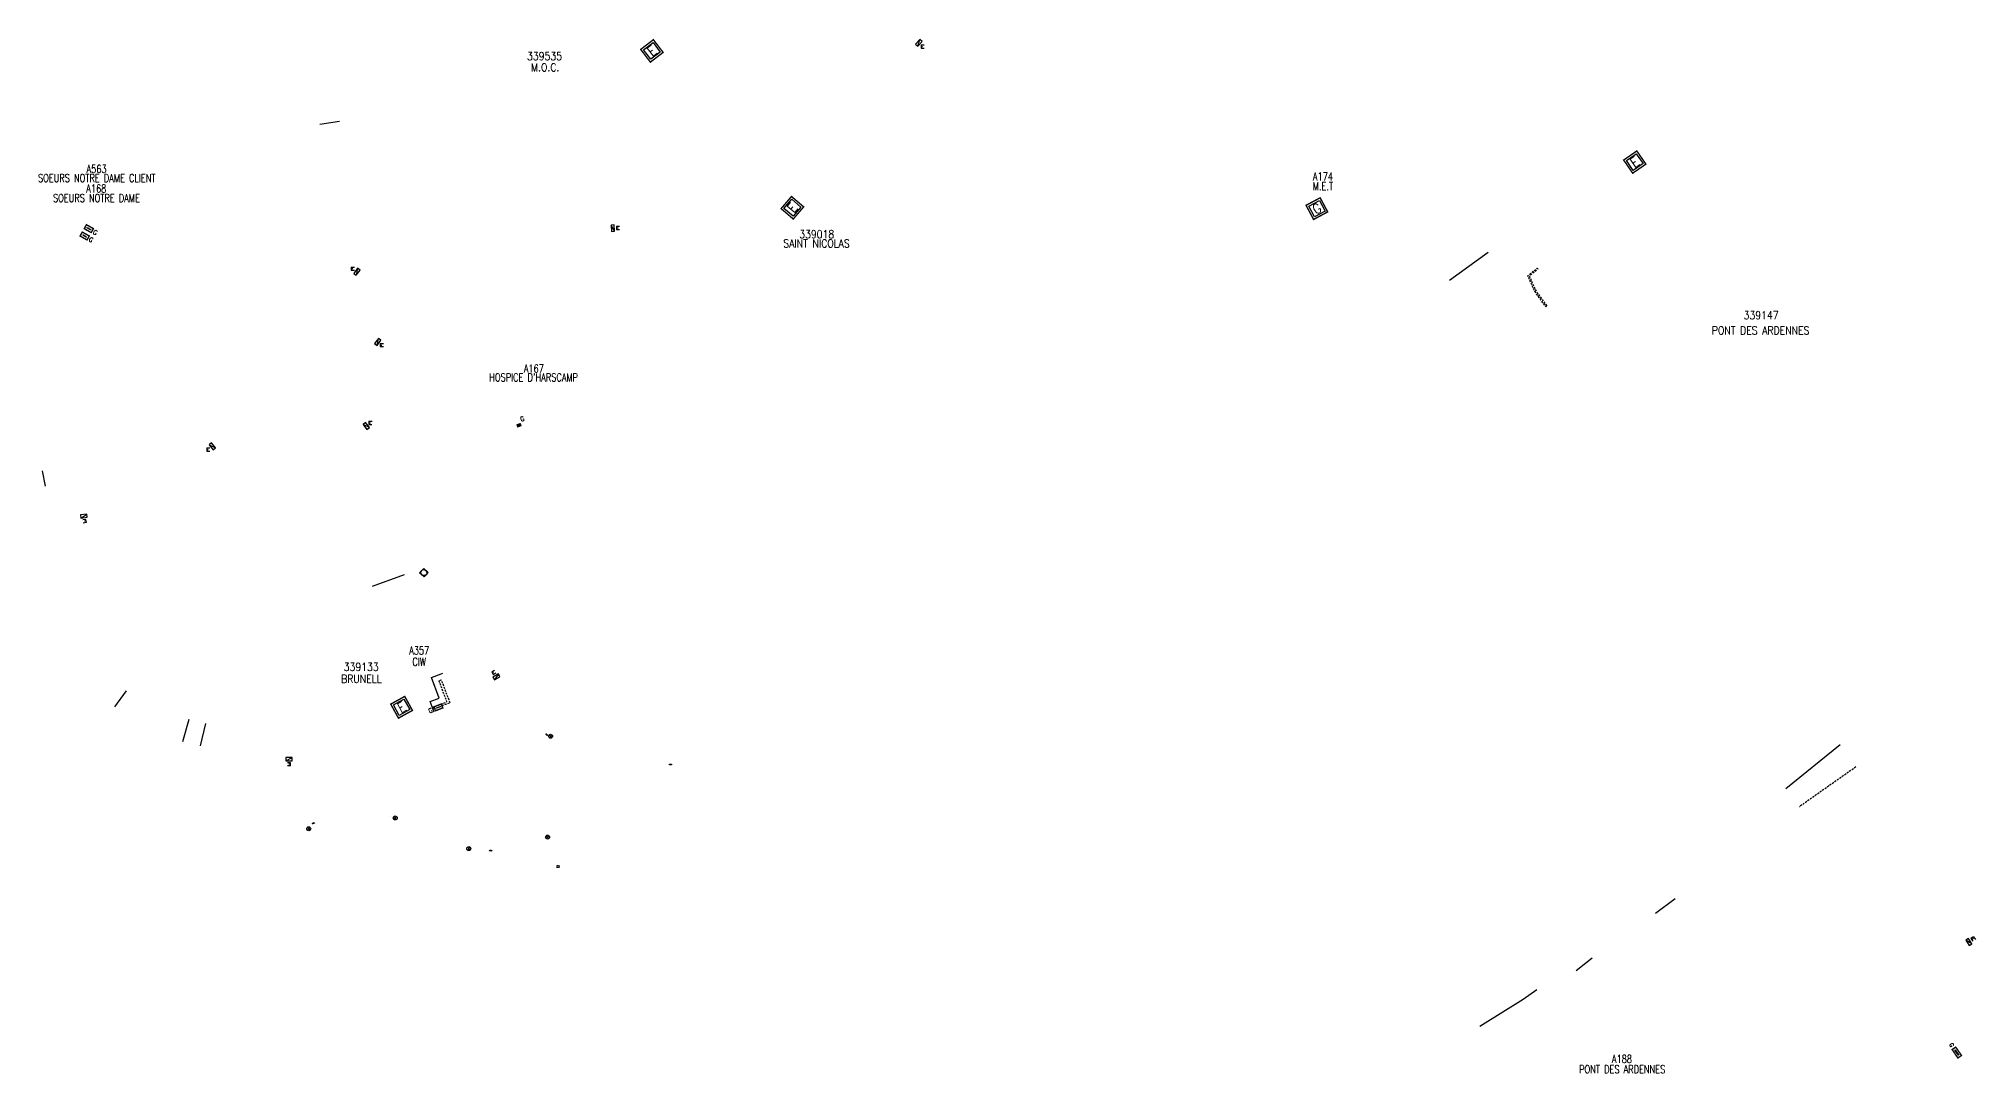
# Model space of a CAD drawing. Header units: millimetres. Extents: x 185003 to 185998, y 128001 to 129000.
# Drawn here: x 185514.1 to 185998.4, y 128001.3 to 128260 of the extents above; entities that cross this region are included whole.
import ezdxf
from ezdxf.enums import TextEntityAlignment as Align

# ---------------------------------------------------------------- set-up
doc = ezdxf.new("R2010")
doc.units = ezdxf.units.MM
doc.linetypes.add('DASHED', pattern=[0.75, 0.5, -0.25])
doc.layers.get('0').update_dxf_attribs({"linetype": 'CONTINUOUS'})
for name, color, linetype in [('G_210', 7, 'CONTINUOUS'), ('M_200', 7, 'CONTINUOUS'), ('W0008', 7, 'CONTINUOUS'), ('W0100', 7, 'CONTINUOUS'), ('W0104', 1, 'CONTINUOUS'), ('W0112', 1, 'DASHED'), ('W0128', 7, 'CONTINUOUS'), ('W0400', 7, 'CONTINUOUS'), ('W0420', 7, 'CONTINUOUS'), ('W0430', 7, 'CONTINUOUS'), ('W0469', 7, 'CONTINUOUS'), ('W0510', 5, 'CONTINUOUS'), ('W1102', 7, 'CONTINUOUS')]:
    doc.layers.add(name, color=color, linetype=linetype)
doc.styles.add('M_ROMANS', font='ROMANS.shx', dxfattribs={"width": 0.75})
doc.styles.get("Standard").update_dxf_attribs({"font": 'romans.shx', "width": 0.85})

# ---------------------------------------------------------------- blocks, each defined once
blk = doc.blocks.new('*U26')
at = {"layer": 'M_200', "color": 0, "linetype": 'Continuous', "const_width": 0.35, "flags": 128}
blk.add_lwpolyline([(1.57, 5.43), (3.5, 1.93), (0, 0), (-1.93, 3.5)], close=True, dxfattribs=at)
at = {"layer": 'M_200', "color": 0, "linetype": 'Continuous'}
blk.add_lwpolyline([(-1.25, 3.31), (1.38, 4.75), (2.82, 2.13), (0.2, 0.68)], close=True, dxfattribs=at)
at = {"layer": 'M_200', "insert": (0.79, 2.72), "char_height": 2.5, "width": 4, "attachment_point": 5, "rotation": 28.8715}
blk.add_mtext('E', dxfattribs=at)
at = {"layer": 'M_200', "color": 0, "linetype": 'Continuous', "width": 0.85}
for tag, p in [('NUM', (2, 17.06)), ('NOM', (2, 10.65))]:
    blk.add_attdef(tag, text='', height=4, dxfattribs=at).set_placement(p, align=Align.MIDDLE)
at = {"layer": 'M_200', "color": 0, "linetype": 'Continuous', "style": 'M_ROMANS', "width": 0.75, "flags": 3}
for tag, p in [('DEF_COUP', (1.87, -5.49)), ('DEF_LEG', (1.87, -2.99)), ('DEF_TYPE', (1.87, -7.99))]:
    blk.add_attdef(tag, text='', height=1.2, dxfattribs=at).set_placement(p, align=Align.MIDDLE)
blk = doc.blocks.new('*U25')
at = {"layer": 'M_200', "color": 0, "linetype": 'Continuous', "const_width": 0.35, "flags": 128}
blk.add_lwpolyline([(-0.45, 5.64), (2.6, 3.04), (0, 0), (-3.04, 2.6)], close=True, dxfattribs=at)
at = {"layer": 'M_200', "color": 0, "linetype": 'Continuous'}
blk.add_lwpolyline([(-2.34, 2.65), (-0.39, 4.93), (1.89, 2.99), (-0.06, 0.7)], close=True, dxfattribs=at)
at = {"layer": 'M_200', "insert": (-0.22, 2.82), "char_height": 2.5, "width": 4, "attachment_point": 5, "rotation": 49.5433}
blk.add_mtext('E', dxfattribs=at)
at = {"layer": 'M_200', "color": 0, "linetype": 'Continuous', "width": 0.85}
for tag, p in [('NUM', (2, 17.06)), ('NOM', (2, 10.65))]:
    blk.add_attdef(tag, text='', height=4, dxfattribs=at).set_placement(p, align=Align.MIDDLE)
at = {"layer": 'M_200', "color": 0, "linetype": 'Continuous', "style": 'M_ROMANS', "width": 0.75, "flags": 3}
for tag, p in [('DEF_COUP', (1.87, -5.49)), ('DEF_LEG', (1.87, -2.99)), ('DEF_TYPE', (1.87, -7.99))]:
    blk.add_attdef(tag, text='', height=1.2, dxfattribs=at).set_placement(p, align=Align.MIDDLE)
blk = doc.blocks.new('*U24')
at = {"layer": 'M_200', "color": 0, "linetype": 'Continuous', "const_width": 0.35, "flags": 128}
blk.add_lwpolyline([(0.74, 5.61), (3.17, 2.43), (0, 0), (-2.43, 3.17)], close=True, dxfattribs=at)
at = {"layer": 'M_200', "color": 0, "linetype": 'Continuous'}
blk.add_lwpolyline([(-1.73, 3.08), (0.65, 4.91), (2.47, 2.53), (0.09, 0.7)], close=True, dxfattribs=at)
at = {"layer": 'M_200', "insert": (0.37, 2.8), "char_height": 2.5, "width": 4, "attachment_point": 5, "rotation": 37.4743}
blk.add_mtext('E', dxfattribs=at)
at = {"layer": 'M_200', "color": 0, "linetype": 'Continuous', "width": 0.85}
for tag, p in [('NUM', (2, 17.06)), ('NOM', (2, 10.65))]:
    blk.add_attdef(tag, text='', height=4, dxfattribs=at).set_placement(p, align=Align.MIDDLE)
at = {"layer": 'M_200', "color": 0, "linetype": 'Continuous', "style": 'M_ROMANS', "width": 0.75, "flags": 3}
for tag, p in [('DEF_COUP', (1.87, -5.49)), ('DEF_LEG', (1.87, -2.99)), ('DEF_TYPE', (1.87, -7.99))]:
    blk.add_attdef(tag, text='', height=1.2, dxfattribs=at).set_placement(p, align=Align.MIDDLE)
blk = doc.blocks.new('SLIK_AVAL')
for p, q in [((-2, 4), (2, 4)), ((-2, 2), (2, 2)), ((-2, 0), (2, 0)), ((-2, -2), (2, -2)), ((-2, -4), (2, -4))]:
    blk.add_line(p, q)
blk.add_lwpolyline([(-2, 0), (-2, 6), (2, 6), (2, -6), (-2, -6), (-2, 0)])
blk = doc.blocks.new('T510')
at = {"xscale": 0.04166666666666666, "yscale": 0.04166666666666666}
blk.add_blockref('SLIK_AVAL', (0, 0), dxfattribs=at)
blk = doc.blocks.new('*U41')
at = {"layer": 'M_200', "color": 0, "linetype": 'Continuous', "const_width": 0.35, "flags": 128}
blk.add_lwpolyline([(1.03, 5.56), (3.29, 2.27), (0, 0), (-2.27, 3.29)], close=True, dxfattribs=at)
at = {"layer": 'M_200', "color": 0, "linetype": 'Continuous'}
blk.add_lwpolyline([(-1.57, 3.17), (0.9, 4.87), (2.6, 2.4), (0.13, 0.7)], close=True, dxfattribs=at)
at = {"layer": 'M_200', "insert": (0.51, 2.78), "char_height": 2.5, "width": 4, "attachment_point": 5, "rotation": 34.5575}
blk.add_mtext('E', dxfattribs=at)
at = {"layer": 'M_200', "color": 0, "linetype": 'Continuous', "width": 0.85}
for tag, p in [('NUM', (2, 17.06)), ('NOM', (2, 10.65))]:
    blk.add_attdef(tag, text='', height=4, dxfattribs=at).set_placement(p, align=Align.MIDDLE)
at = {"layer": 'M_200', "color": 0, "linetype": 'Continuous', "style": 'M_ROMANS', "width": 0.75, "flags": 3}
for tag, p in [('DEF_COUP', (1.87, -5.49)), ('DEF_LEG', (1.87, -2.99)), ('DEF_TYPE', (1.87, -7.99))]:
    blk.add_attdef(tag, text='', height=1.2, dxfattribs=at).set_placement(p, align=Align.MIDDLE)
blk = doc.blocks.new('*U86')
at = {"flags": 128}
for points in [[(0.8, 0.8), (-0.8, 0.8)], [(-0.8, 0.8), (-0.8, 0)], [(0.8, 0.8), (-0.8, 0)], [(-0.8, 0), (0.8, 0)], [(-0.02, 1.13), (-0.57, 1.72)], [(-0.02, 1.13), (0.57, 1.68)], [(0.27, 1.41), (0, 1.7)], [(0.57, 1.68), (0.02, 2.27)], [(0.8, 0), (0.8, 0.8)]]:
    blk.add_lwpolyline(points, dxfattribs=at)
blk = doc.blocks.new('*U89')
at = {"flags": 128}
for points in [[(0.8, 0.8), (-0.8, 0.8)], [(-0.8, 0.8), (-0.8, 0)], [(0.8, 0.8), (-0.8, 0)], [(-0.8, 0), (0.8, 0)], [(-0.43, 1.33), (-0.37, 2.13)], [(-0.43, 1.33), (0.37, 1.27)], [(-0.03, 1.3), (0, 1.7)], [(0.37, 1.27), (0.43, 2.07)], [(0.8, 0), (0.8, 0.8)]]:
    blk.add_lwpolyline(points, dxfattribs=at)
blk = doc.blocks.new('*U90')
at = {"flags": 128}
for points in [[(0.8, 0.8), (-0.8, 0.8)], [(-0.8, 0.8), (-0.8, 0)], [(0.8, 0.8), (-0.8, 0)], [(-0.8, 0), (0.8, 0)], [(0.08, 2.26), (-0.56, 1.78)], [(-0.56, 1.78), (-0.08, 1.14)], [(-0.24, 2.02), (0, 1.7)], [(0.08, 2.26), (0.56, 1.62)], [(0.8, 0), (0.8, 0.8)]]:
    blk.add_lwpolyline(points, dxfattribs=at)
blk = doc.blocks.new('*U91')
at = {"flags": 128}
for points in [[(0.8, 0.8), (-0.8, 0.8)], [(-0.8, 0.8), (-0.8, 0)], [(0.8, 0.8), (-0.8, 0)], [(-0.8, 0), (0.8, 0)], [(-0.07, 1.14), (-0.56, 1.77)], [(-0.07, 1.14), (0.56, 1.63)], [(0.25, 1.38), (0, 1.7)], [(0.56, 1.63), (0.07, 2.26)], [(0.8, 0), (0.8, 0.8)]]:
    blk.add_lwpolyline(points, dxfattribs=at)
blk = doc.blocks.new('*U92')
at = {"flags": 128}
for points in [[(0.8, 0.8), (-0.8, 0.8)], [(-0.8, 0.8), (-0.8, 0)], [(0.8, 0.8), (-0.8, 0)], [(-0.8, 0), (0.8, 0)], [(-0.56, 1.62), (-0.08, 2.26)], [(-0.56, 1.62), (0.08, 1.14)], [(-0.24, 1.38), (0, 1.7)], [(0.08, 1.14), (0.56, 1.78)], [(0.8, 0), (0.8, 0.8)]]:
    blk.add_lwpolyline(points, dxfattribs=at)
blk = doc.blocks.new('T430')
at = {"flags": 128}
for points in [[(0.8, 0.8), (-0.8, 0.8)], [(-0.8, 0.8), (-0.8, 0)], [(0.8, 0.8), (-0.8, 0)], [(-0.8, 0), (0.8, 0)], [(-0.4, 2.1), (0.4, 2.1)], [(-0.4, 2.1), (-0.4, 1.3)], [(-0.4, 1.7), (0, 1.7)], [(-0.4, 1.3), (0.4, 1.3)], [(0.8, 0), (0.8, 0.8)]]:
    blk.add_lwpolyline(points, dxfattribs=at)
blk = doc.blocks.new('*U93')
at = {"flags": 128}
for points in [[(0.8, 0.8), (-0.8, 0.8)], [(-0.8, 0.8), (-0.8, 0)], [(0.8, 0.8), (-0.8, 0)], [(-0.8, 0), (0.8, 0)], [(-0.06, 2.26), (-0.56, 1.64)], [(0.56, 1.76), (-0.06, 2.26)], [(0.25, 2.01), (0, 1.7)], [(0.56, 1.76), (0.06, 1.14)], [(0.8, 0), (0.8, 0.8)]]:
    blk.add_lwpolyline(points, dxfattribs=at)
blk = doc.blocks.new('T420')
for p, q in [((0.75, 0.75), (-0.75, 0.75)), ((-0.75, 0.75), (-0.75, -0.75)), ((0.75, 0.75), (0.75, -0.75)), ((0.75, -0.75), (-0.75, -0.75))]:
    blk.add_line(p, q)
blk.add_ellipse((0, 0), major_axis=(-0.53, 0.53), ratio=1, start_param=3.926991, end_param=10.210176)
blk = doc.blocks.new('T469')
at = {"color": 0, "linetype": 'Continuous', "flags": 128}
for points in [[(-0.35, 0.35), (0.35, -0.35)], [(-0.35, -0.35), (0.35, 0.35)]]:
    blk.add_lwpolyline(points, dxfattribs=at)
at = {"color": 0, "linetype": 'Continuous'}
blk.add_circle((0, 0), 0.5, dxfattribs=at)
blk = doc.blocks.new('*U129')
at = {"layer": 'G_210', "color": 0, "linetype": 'Continuous', "const_width": 0.35, "flags": 128}
blk.add_lwpolyline([(2, 1.13), (2, 0), (0, 0), (0, 1.13)], close=True, dxfattribs=at)
at = {"layer": 'G_210', "color": 0, "linetype": 'Continuous'}
blk.add_lwpolyline([(0.5, 0.63), (1.5, 0.63), (1.5, 0.5), (0.5, 0.5)], close=True, dxfattribs=at)
at = {"layer": 'G_210', "insert": (2.85, 0.53), "char_height": 1.18, "width": 1.8827, "attachment_point": 5}
blk.add_mtext('G', dxfattribs=at)
at = {"layer": 'G_210', "color": 0, "linetype": 'Continuous', "width": 0.75}
for tag, height, p in [('NUM', 4, (2, 16)), ('NOM', 4, (2, 11)), ('BCL', 3, (2, 7))]:
    blk.add_attdef(tag, text='', height=height, dxfattribs=at).set_placement(p, align=Align.MIDDLE)
at = {"layer": 'G_210', "color": 0, "linetype": 'Continuous', "width": 0.75, "flags": 3}
for tag, p in [('DEF_LEG', (2.14, -3.11)), ('DEF_COUP', (2.14, -5.61)), ('DEF_TYPE', (2.14, -8.11))]:
    blk.add_attdef(tag, text='', height=1.2, dxfattribs=at).set_placement(p, align=Align.MIDDLE)
blk = doc.blocks.new('*U130')
at = {"layer": 'G_210', "color": 0, "linetype": 'Continuous', "const_width": 0.35, "flags": 128}
blk.add_lwpolyline([(0.12, 0.94), (0.51, 0.63), (0, 0), (-0.39, 0.31)], close=True, dxfattribs=at)
at = {"layer": 'G_210', "color": 0, "linetype": 'Continuous'}
blk.add_lwpolyline([(0.31, 0.39), (0.19, 0.24), (-0.2, 0.55), (-0.07, 0.7)], close=True, dxfattribs=at)
at = {"layer": 'G_210', "insert": (0.01, 2.24), "char_height": 1.18, "width": 0.6892, "attachment_point": 5, "rotation": 51.024}
blk.add_mtext('G', dxfattribs=at)
at = {"layer": 'G_210', "color": 0, "linetype": 'Continuous', "width": 0.75}
for tag, height, p in [('NUM', 4, (2, 16)), ('NOM', 4, (2, 11)), ('BCL', 3, (2, 7))]:
    blk.add_attdef(tag, text='', height=height, dxfattribs=at).set_placement(p, align=Align.MIDDLE)
at = {"layer": 'G_210', "color": 0, "linetype": 'Continuous', "width": 0.75, "flags": 3}
for tag, p in [('DEF_LEG', (2.14, -3.11)), ('DEF_COUP', (2.14, -5.61)), ('DEF_TYPE', (2.14, -8.11))]:
    blk.add_attdef(tag, text='', height=1.2, dxfattribs=at).set_placement(p, align=Align.MIDDLE)
blk = doc.blocks.new('*U131')
at = {"layer": 'G_210', "color": 0, "linetype": 'Continuous', "const_width": 0.35, "flags": 128}
blk.add_lwpolyline([(1.96, 1.1), (1.99, 0.05), (0, 0), (-0.03, 1.04)], close=True, dxfattribs=at)
at = {"layer": 'G_210', "color": 0, "linetype": 'Continuous'}
blk.add_lwpolyline([(0.49, 0.56), (1.48, 0.58), (1.48, 0.54), (0.49, 0.51)], close=True, dxfattribs=at)
at = {"layer": 'G_210', "insert": (-1.14, 0.48), "char_height": 1.16, "width": 1.8515, "attachment_point": 5, "rotation": 1.5643}
blk.add_mtext('G', dxfattribs=at)
at = {"layer": 'G_210', "color": 0, "linetype": 'Continuous', "width": 0.75}
for tag, height, p in [('NUM', 4, (2, 16)), ('NOM', 4, (2, 11)), ('BCL', 3, (2, 7))]:
    blk.add_attdef(tag, text='', height=height, dxfattribs=at).set_placement(p, align=Align.MIDDLE)
at = {"layer": 'G_210', "color": 0, "linetype": 'Continuous', "width": 0.75, "flags": 3}
for tag, p in [('DEF_LEG', (2.14, -3.11)), ('DEF_COUP', (2.14, -5.61)), ('DEF_TYPE', (2.14, -8.11))]:
    blk.add_attdef(tag, text='', height=1.2, dxfattribs=at).set_placement(p, align=Align.MIDDLE)
blk = doc.blocks.new('*U133')
at = {"layer": 'G_210', "color": 0, "linetype": 'Continuous', "const_width": 0.35, "flags": 128}
blk.add_lwpolyline([(1.65, 5.41), (3.53, 1.88), (0, 0), (-1.88, 3.53)], close=True, dxfattribs=at)
at = {"layer": 'G_210', "color": 0, "linetype": 'Continuous'}
blk.add_lwpolyline([(-1.2, 3.32), (1.45, 4.73), (2.86, 2.08), (0.21, 0.68)], close=True, dxfattribs=at)
at = {"layer": 'G_210', "insert": (0.83, 2.7), "char_height": 2.5, "width": 4, "attachment_point": 5, "rotation": 28.0032}
blk.add_mtext('G', dxfattribs=at)
at = {"layer": 'G_210', "color": 0, "linetype": 'Continuous', "width": 0.75}
for tag, height, p in [('NUM', 4, (2, 16)), ('NOM', 4, (2, 11)), ('BCL', 3, (2, 7))]:
    blk.add_attdef(tag, text='', height=height, dxfattribs=at).set_placement(p, align=Align.MIDDLE)
at = {"layer": 'G_210', "color": 0, "linetype": 'Continuous', "width": 0.75, "flags": 3}
for tag, p in [('DEF_LEG', (2.14, -3.11)), ('DEF_COUP', (2.14, -5.61)), ('DEF_TYPE', (2.14, -8.11))]:
    blk.add_attdef(tag, text='', height=1.2, dxfattribs=at).set_placement(p, align=Align.MIDDLE)
blk = doc.blocks.new('*U135')
at = {"layer": 'G_210', "color": 0, "linetype": 'Continuous', "const_width": 0.35, "flags": 128}
blk.add_lwpolyline([(2.34, -1.48), (1.44, -2.1), (0, 0), (0.89, 0.61)], close=True, dxfattribs=at)
at = {"layer": 'G_210', "color": 0, "linetype": 'Continuous'}
blk.add_lwpolyline([(0.76, -0.08), (1.64, -1.36), (1.57, -1.4), (0.7, -0.13)], close=True, dxfattribs=at)
at = {"layer": 'G_210', "insert": (-0.14, 1.13), "char_height": 1.01, "width": 0.1651, "attachment_point": 5, "rotation": 304.5035}
blk.add_mtext('G', dxfattribs=at)
at = {"layer": 'G_210', "color": 0, "linetype": 'Continuous', "width": 0.75}
for tag, height, p in [('NUM', 4, (2, 16)), ('NOM', 4, (2, 11)), ('BCL', 3, (2, 7))]:
    blk.add_attdef(tag, text='', height=height, dxfattribs=at).set_placement(p, align=Align.MIDDLE)
at = {"layer": 'G_210', "color": 0, "linetype": 'Continuous', "width": 0.75, "flags": 3}
for tag, p in [('DEF_LEG', (2.14, -3.11)), ('DEF_COUP', (2.14, -5.61)), ('DEF_TYPE', (2.14, -8.11))]:
    blk.add_attdef(tag, text='', height=1.2, dxfattribs=at).set_placement(p, align=Align.MIDDLE)

msp = doc.modelspace()

# ---------------------------------------------------------------- linework, layer by layer
at = {"layer": 'W0008', "color": 252}
msp.add_lwpolyline([(185601.94, 128065.35), (185601.94, 128065.35)], dxfattribs=at)
at = {"layer": 'W0100', "color": 252, "flags": 128}
msp.add_lwpolyline([(185612.92, 128091.59), (185611.93, 128094.19), (185614.17, 128095.04), (185612.21, 128100.21), (185614.67, 128101.14), (185615.1, 128101.31)], dxfattribs=at)
at = {"layer": 'W0100', "color": 252, "ltscale": 0.5, "flags": 128}
msp.add_lwpolyline([(185923.1, 128044.91), (185918.19, 128041.2)], dxfattribs=at)
at = {"layer": 'W0100', "color": 252}
msp.add_lwpolyline([(185888.56, 128022.14), (185885.12, 128019.71), (185874.3, 128012.91)], dxfattribs=at)
at = {"layer": 'W0104', "color": 252}
msp.add_lwpolyline([(185902.41, 128030.04), (185898.37, 128026.9)], dxfattribs=at)
at = {"layer": 'W0112', "color": 252, "flags": 128}
msp.add_lwpolyline([(185888.65, 128202.63), (185888.84, 128202.4), (185888.84, 128202.4), (185886.68, 128200.61), (185887.38, 128198.93), (185888.43, 128196.76), (185888.62, 128196.48), (185891.1, 128193.08), (185890.85, 128192.9), (185888.38, 128196.31), (185888.17, 128196.61), (185887.11, 128198.8), (185886.32, 128200.7)], close=True, dxfattribs=at)
msp.add_lwpolyline([(185612.48, 128092.76), (185616.11, 128094.14), (185614.1, 128099.43), (185614.1, 128099.43), (185614.66, 128099.65), (185616.85, 128093.88), (185612.66, 128092.29)], dxfattribs=at)
at = {"layer": 'W0112', "color": 252}
msp.add_lwpolyline([(185968.29, 128077.85), (185954.16, 128067.9)], dxfattribs=at)
at = {"layer": 'W0112', "color": 252, "ltscale": 0.5, "flags": 128}
msp.add_lwpolyline([(185643.63, 128053.19), (185644.13, 128053.17), (185644.11, 128052.67), (185643.61, 128052.69)], close=True, dxfattribs=at)
at = {"layer": 'W0128', "color": 252, "ltscale": 0.5, "flags": 128}
msp.add_lwpolyline([(185866.72, 128199.6), (185876.38, 128206.58)], dxfattribs=at)
at = {"layer": 'W0510', "color": 252}
msp.add_lwpolyline([(185950.82, 128072.45), (185964.4, 128083.49)], dxfattribs=at)
at = {"layer": 'W1102', "color": 252}
for points in [[(185589.26, 128239.32), (185584.33, 128238.56)], [(185605.39, 128125.94), (185597.43, 128122.95)]]:
    msp.add_lwpolyline(points, dxfattribs=at)
at = {"layer": 'W1102', "color": 252, "flags": 128}
msp.add_lwpolyline([(185514.94, 128151.9), (185515.66, 128148.12)], dxfattribs=at)
at = {"layer": 'W1102', "color": 252, "ltscale": 0.5, "flags": 128}
for points in [[(185535.95, 128096.91), (185533.02, 128092.86)], [(185551.56, 128089.72), (185549.99, 128084.18)], [(185555.74, 128088.76), (185554.45, 128083.13)]]:
    msp.add_lwpolyline(points, dxfattribs=at)

# ---------------------------------------------------------------- block references
at = {"layer": 'G_210'}
ref = msp.add_blockref('*U129', (185525.44, 128212.48), dxfattribs=dict(at, rotation=330.7722859273154))
ref.add_attrib('NUM', 'A563', dxfattribs={"color": 0, "linetype": 'Continuous', "height": 2, "width": 0.75}).set_placement((185528.53, 128227.41), align=Align.MIDDLE)
ref.add_attrib('NOM', 'SOEURS NOTRE DAME CLIENT', dxfattribs={"color": 0, "linetype": 'Continuous', "height": 2, "width": 0.75}).set_placement((185528.57, 128225.14), align=Align.MIDDLE)
ref = msp.add_blockref('*U133', (185832.74, 128214.79), dxfattribs=at)
ref.add_attrib('NUM', 'A174', dxfattribs={"color": 0, "linetype": 'Continuous', "height": 2, "width": 0.75}).set_placement((185835.09, 128225.55), align=Align.MIDDLE)
ref.add_attrib('NOM', 'M.E.T', dxfattribs={"color": 0, "linetype": 'Continuous', "height": 2, "width": 0.75}).set_placement((185835.09, 128223.12), align=Align.MIDDLE)
ref = msp.add_blockref('*U129', (185524.4, 128210.64), dxfattribs=dict(at, rotation=330.7722859273154))
ref.add_attrib('NUM', 'A168', dxfattribs={"color": 0, "linetype": 'Continuous', "height": 2, "width": 0.75}).set_placement((185528.46, 128222.5), align=Align.MIDDLE)
ref.add_attrib('NOM', 'SOEURS NOTRE DAME', dxfattribs={"color": 0, "linetype": 'Continuous', "height": 2, "width": 0.75}).set_placement((185528.49, 128220.14), align=Align.MIDDLE)
ref = msp.add_blockref('*U130', (185633.83, 128162.94), dxfattribs=dict(at, rotation=330.7722859273154))
ref.add_attrib('NUM', 'A167', dxfattribs={"color": 0, "linetype": 'Continuous', "height": 2, "width": 0.75}).set_placement((185637.82, 128177.5), align=Align.MIDDLE)
ref.add_attrib('NOM', "HOSPICE D'HARSCAMP", dxfattribs={"color": 0, "linetype": 'Continuous', "height": 2, "width": 0.75}).set_placement((185637.78, 128175.29), align=Align.MIDDLE)
at = {"layer": 'G_210', "ltscale": 0.5}
ref = msp.add_blockref('*U131', (185613.23, 128091.91), dxfattribs=dict(at, rotation=19.81424141098561))
ref.add_attrib('NUM', 'A357', dxfattribs={"color": 0, "linetype": 'Continuous', "height": 2, "width": 0.75}).set_placement((185609.17, 128106.98), align=Align.MIDDLE)
ref.add_attrib('NOM', 'CIW', dxfattribs={"color": 0, "linetype": 'Continuous', "height": 2, "width": 0.75}).set_placement((185609.17, 128104.17), align=Align.MIDDLE)
at = {"layer": 'G_210'}
ref = msp.add_blockref('*U135', (185992.37, 128007.18), dxfattribs=at)
ref.add_attrib('NUM', 'A188', dxfattribs={"color": 0, "linetype": 'Continuous', "height": 2, "width": 0.75}).set_placement((185909.83, 128004.83), align=Align.MIDDLE)
ref.add_attrib('NOM', 'PONT DES ARDENNES', dxfattribs={"color": 0, "linetype": 'Continuous', "height": 2, "width": 0.75}).set_placement((185909.9, 128002.25), align=Align.MIDDLE)
at = {"layer": 'M_200'}
ref = msp.add_blockref('*U24', (185666.97, 128254.13), dxfattribs=at)
ref.add_attrib('NUM', '339535', dxfattribs={"color": 0, "linetype": 'Continuous', "height": 2, "width": 0.85}).set_placement((185640.5, 128255.62), align=Align.MIDDLE)
ref.add_attrib('NOM', 'M.O.C.', dxfattribs={"color": 0, "linetype": 'Continuous', "height": 2, "width": 0.85}).set_placement((185640.67, 128252.82), align=Align.MIDDLE)
ref = msp.add_blockref('*U41', (185912.52, 128226.35), dxfattribs=at)
ref.add_attrib('NUM', '339147', dxfattribs={"color": 0, "linetype": 'Continuous', "height": 2, "width": 0.85}).set_placement((185944.61, 128190.83), align=Align.MIDDLE)
ref.add_attrib('NOM', 'PONT DES ARDENNES', dxfattribs={"color": 0, "linetype": 'Continuous', "height": 2, "width": 0.85}).set_placement((185944.49, 128187.04), align=Align.MIDDLE)
ref = msp.add_blockref('*U25', (185702.68, 128214.89), dxfattribs=at)
ref.add_attrib('NUM', '339018', dxfattribs={"color": 0, "linetype": 'Continuous', "height": 2, "width": 0.85}).set_placement((185708.54, 128211.08), align=Align.MIDDLE)
ref.add_attrib('NOM', 'SAINT NICOLAS', dxfattribs={"color": 0, "linetype": 'Continuous', "height": 2, "width": 0.85}).set_placement((185708.5, 128208.78), align=Align.MIDDLE)
ref = msp.add_blockref('*U26', (185603.99, 128090.07), dxfattribs=at)
ref.add_attrib('NUM', '339133', dxfattribs={"color": 0, "linetype": 'Continuous', "height": 2, "width": 0.85}).set_placement((185594.67, 128102.88), align=Align.MIDDLE)
ref.add_attrib('NOM', 'BRUNELL', dxfattribs={"color": 0, "linetype": 'Continuous', "height": 2, "width": 0.85}).set_placement((185594.72, 128099.89), align=Align.MIDDLE)
at = {"layer": 'W0400', "color": 252}
for p, rotation in [((185641.04, 128085.94), 42.06433836388626), ((185671.96, 128078.47), 89.99999931631407), ((185582.7, 128063.78), 295.5120107999594), ((185627.04, 128056.93), 261.000000661013)]:
    msp.add_blockref('T510', p, dxfattribs=dict(at, rotation=rotation))
at = {"layer": 'W0420', "rotation": 227.017135477326}
msp.add_blockref('T420', (185610.34, 128126.45), dxfattribs=at)
at = {"layer": 'W0430'}
for name, p, rotation in [('*U86', (185733.78, 128259.22), 226.724266550343), ('*U89', (185657.18, 128212.59), 273.722386296008), ('*U90', (185593.92, 128201.45), 52.7367438028882), ('*U91', (185598.5, 128184.42), 232.0184630089085), ('*U92', (185595.61, 128162.89), 306.5866781101563), ('*U93', (185557.77, 128158.31), 128.9995590730116), ('T430', (185525.31, 128140.99), 187.6814635367459), ('T430', (185628.66, 128100.03), 29.06916146538867), ('T430', (185576.61, 128080.23), 179.9792765853622), ('T430', (185996.21, 128033.85), 304.5255275838251)]:
    msp.add_blockref(name, p, dxfattribs=dict(at, rotation=rotation))
at = {"layer": 'W0469', "rotation": 4.549942407000749}
msp.add_blockref('T469', (185642, 128085.55), dxfattribs=at)
at = {"layer": 'W0469'}
for p in [(185603.17, 128065.1), (185603.17, 128065.1), (185581.56, 128062.39), (185641.26, 128060.31), (185621.57, 128057.43)]:
    msp.add_blockref('T469', p, dxfattribs=at)

doc.saveas('drawing.dxf')
